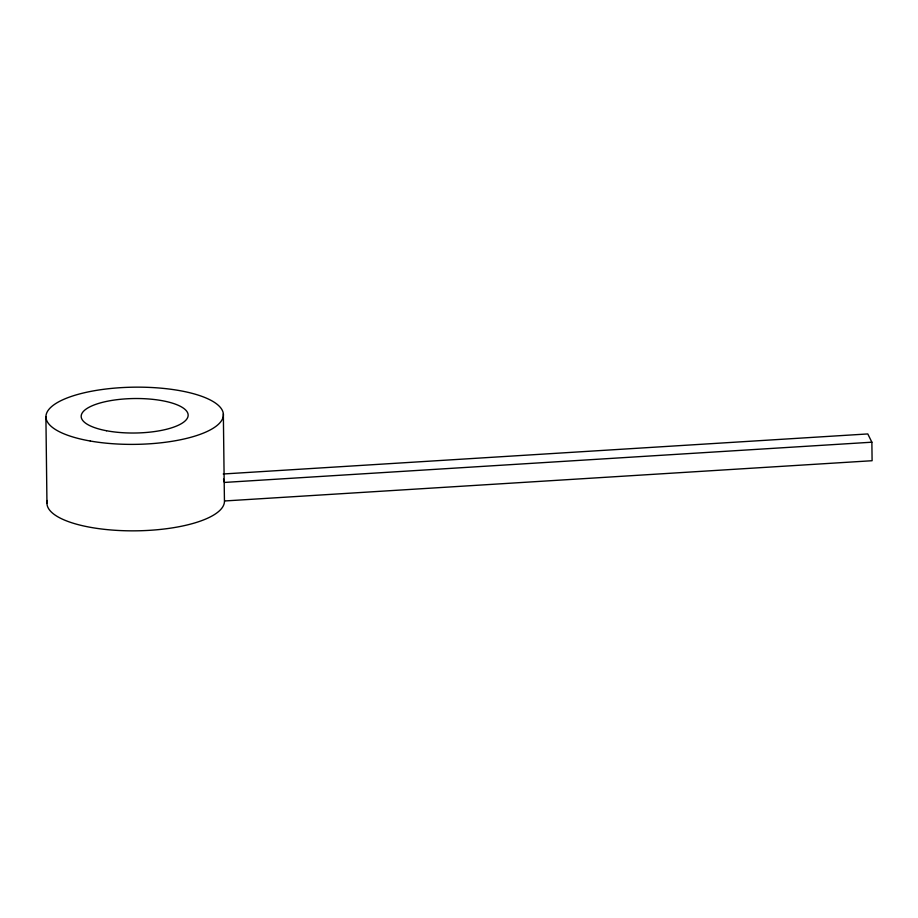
<?xml version="1.0" encoding="UTF-8"?>
<svg xmlns="http://www.w3.org/2000/svg" width="918" height="918" viewBox="0 0 918 918"><rect width="100%" height="100%" fill="white"/><g stroke="black" fill="none" stroke-linecap="round" stroke-linejoin="round"><path stroke-width="1.38" d="M223.522 479.139A88.748 28.607 -0.7 0 1 224.176 481.824L224.451 501.251A88.748 28.607 -0.7 0 1 131.561 530.845A88.748 28.607 -0.7 0 1 47.346 500.517M223.246 473.986L867.785 433.939L871.87 442.201L872.1 460.721L224.703 500.964M224.474 482.432L871.87 442.201M223.349 413.88L224.176 481.824M45.9 416.749L46.956 503.213M106.477 430.737A53.496 17.247 -0.7 0 0 188.121 415.716A53.496 17.247 -0.7 0 0 109.345 400.856A53.496 17.247 -0.7 0 0 106.477 430.737M90.308 441.03A88.748 28.607 -0.7 0 0 223.395 414.787A88.748 28.607 -0.7 0 0 90.239 391.493A88.748 28.607 -0.7 0 0 90.308 441.03"/></g></svg>
